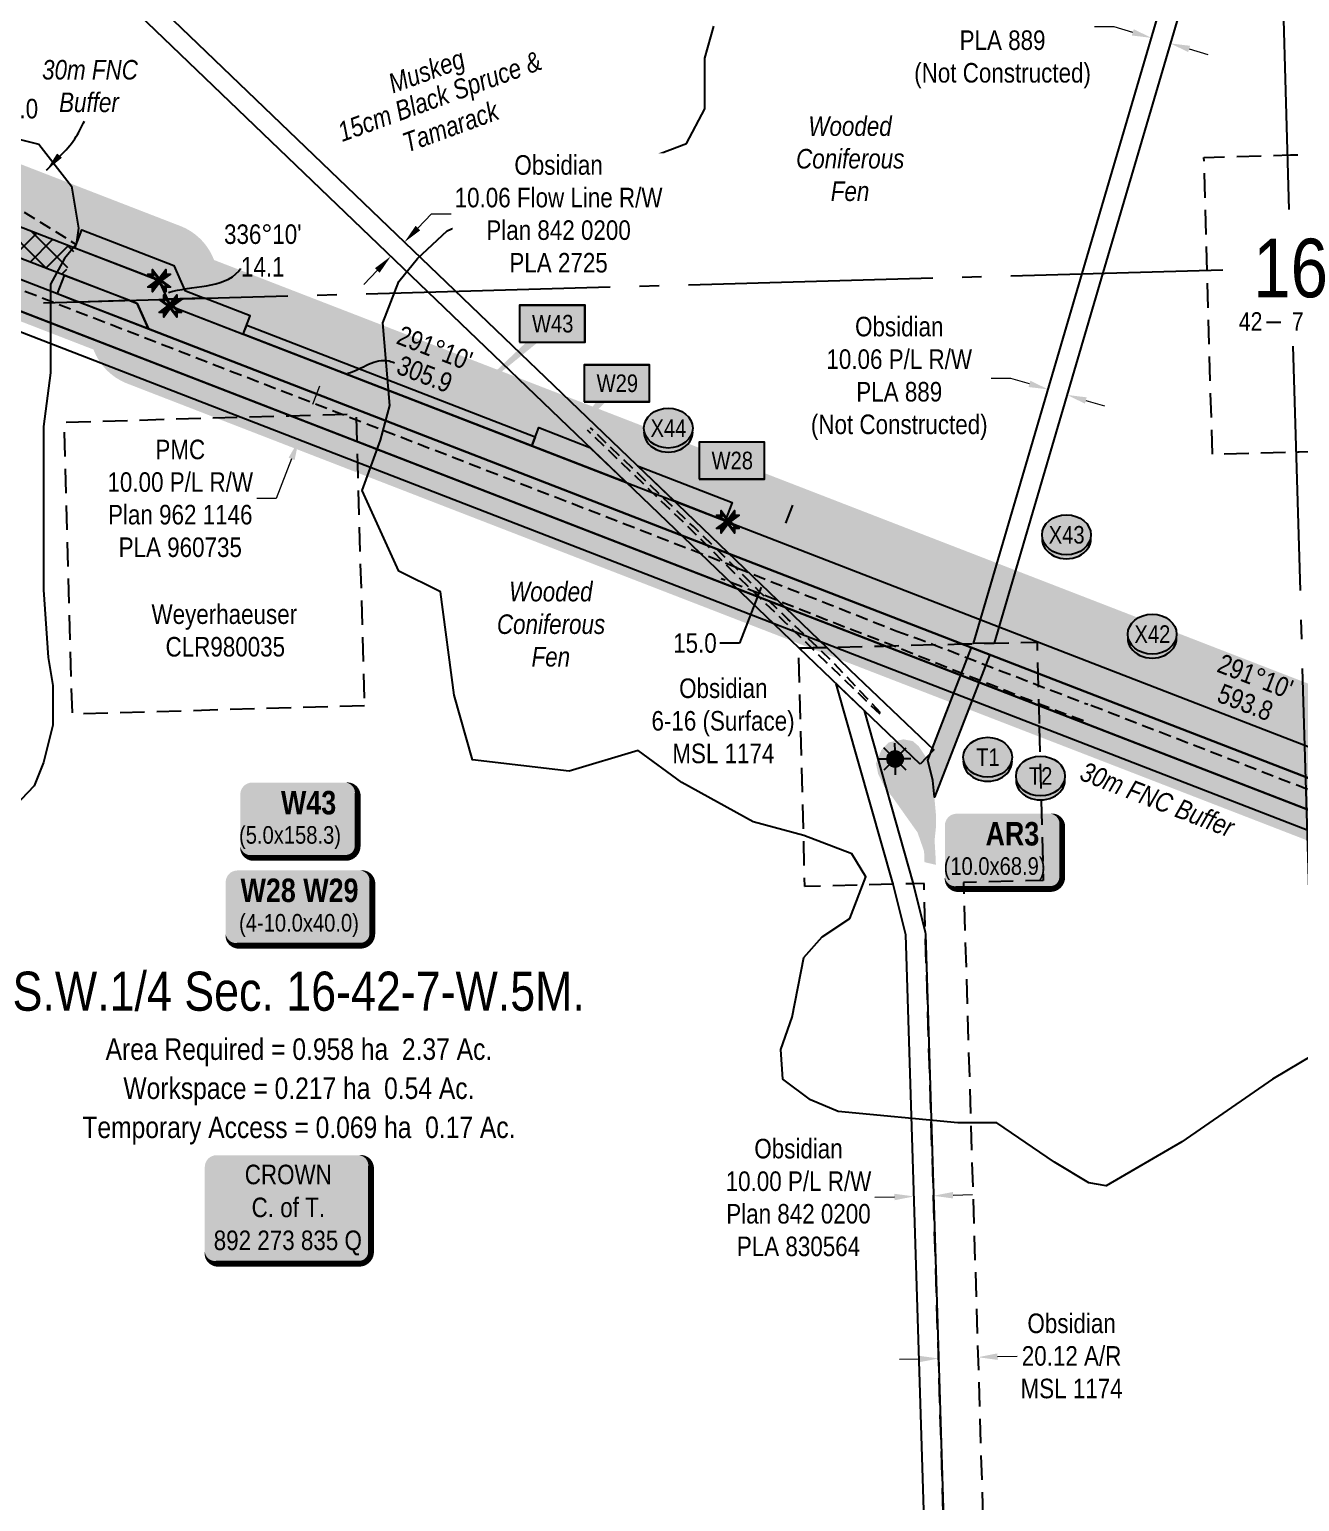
# Model space of a CAD drawing. Extents: x 633209 to 644713, y 5826006 to 5832721.
# Drawn here: x 638210 to 638860, y 5831093 to 5831847 of the extents above; entities that cross this region are included whole.
import ezdxf
from ezdxf.enums import TextEntityAlignment as Align

# ---------------------------------------------------------------- set-up
doc = ezdxf.new("R2010")
doc.units = 0
doc.header["$LTSCALE"] = 5
doc.header["$PDSIZE"] = 0.5
for name, pattern in [('foc-ACCESSROAD', [3.75, 2.5, -1.25]), ('foc-QUARTERLINE', [33, 25, -3, 2, -3]), ('foc-TIELINE', [1.875, 1.25, -0.625]), ('UG_PIPE', [1.875, 1.25, -0.625])]:
    doc.linetypes.add(name, pattern=pattern)
doc.layers.get('Defpoints').update_dxf_attribs({"color": 9})
for name, color, linetype in [('10', 1, 'Continuous'), ('9', 3, 'Continuous'), ('AS-OWNER', 7, 'Continuous'), ('AS-PIPE-UG', 44, 'UG_PIPE'), ('AS-ROADS', 254, 'Continuous'), ('C-RW', 13, 'Continuous'), ('C-SYMBOL', 7, 'Continuous'), ('C-WS', 13, 'foc-ACCESSROAD'), ('C-WS-S', 8, 'Continuous'), ('F-RW', 190, 'Continuous'), ('F-WS', 190, 'foc-ACCESSROAD'), ('L-AREAREQUIRED', 7, 'Continuous'), ('L-AREAWORK', 5, 'Continuous'), ('L-BD1', 253, 'Continuous'), ('L-MON', 1, 'Continuous'), ('L-QSEC', 8, 'foc-QUARTERLINE'), ('L-SECLBL', 7, 'Continuous'), ('P-BUFFER-H 100m', 191, 'Continuous'), ('P-BUFFER-H 30m', 51, 'Continuous'), ('P-BUFFER-T', 40, 'Continuous'), ('P-CROSSINGS', 250, 'Continuous'), ('P-PROPOSED', 10, 'Continuous'), ('P-PROPOSED-H', 21, 'Continuous'), ('P-TEMP-BLOCKS', 250, 'Continuous'), ('P-TEMP-BLUE-BORE-H', 131, 'Continuous'), ('P-TEMP-H', 41, 'Continuous'), ('P-TEMP-NO CUT-H', 104, 'Continuous'), ('P-TEMP_WORKSPACE', 46, 'Continuous'), ('P-TXT', 4, 'Continuous'), ('P-WORKAREA', 113, 'Continuous'), ('P-WORKAREA-H', 111, 'Continuous'), ('T-BUSH-T', 110, 'Continuous'), ('T-TIE', 201, 'foc-TIELINE'), ('WETLAND', 143, 'Continuous'), ('WETLAND-T', 146, 'Continuous')]:
    doc.layers.add(name, color=color, linetype=linetype)
for name, color, linetype, lineweight in [('C-AR-T', 13, 'Continuous', 9), ('C-FLOWLINE-T', 13, 'Continuous', 9), ('C-RW-T', 13, 'Continuous', 9), ('C-WS-T', 13, 'Continuous', 9), ('F-RW-T', 190, 'Continuous', 9), ('F-WS-T', 190, 'Continuous', 9), ('T-TEXT', 48, 'Continuous', 18)]:
    doc.layers.add(name, color=color, linetype=linetype, lineweight=lineweight)
doc.styles.add('100L', font='ARIALN.TTF', dxfattribs={"height": 11})
doc.styles.add('175L', font='ARIALN.TTF', dxfattribs={"height": 20})
doc.styles.add('80', font='ARIALN.TTF', dxfattribs={"height": 10})
doc.styles.add('80CG', font='ARIALN.TTF', dxfattribs={"height": 10})
doc.styles.add('80L', font='ARIALN.TTF', dxfattribs={"height": 10})
doc.styles.add('BOLD', font='ARIALNB.TTF')
doc.styles.add('Crossing', font='ARIALN.TTF', dxfattribs={"height": 10})
doc.styles.add('MtXpl_Arial_Narrow', font='ARIALNI.TTF')
doc.styles.add('SIMPLEX', font='ARIALN.TTF')
doc.dimstyles.new('Compass 5 000', dxfattribs={"dimscale": 5, "dimtxt": 9, "dimasz": 2, "dimexe": 0.2, "dimexo": 0.0625, "dimgap": 0.5, "dimtad": 0, "dimtih": 1, "dimtoh": 1, "dimzin": 0, "dimdsep": 46, "dimtxsty": '80CG', "dimcen": 0.1, "dimse1": 1, "dimse2": 1, "dimclrd": 256, "dimclrt": 256, "dimaunit": 1, "dimadec": 4, "dimazin": 0, "dimtfac": 0.06, "dimtofl": 0, "dimtmove": 0, "dimatfit": 1, "dimfxl": 0.2, "dimtolj": 1, "dimtzin": 0, "dimlwd": -1, "dimarcsym": 0})

# ---------------------------------------------------------------- blocks, each defined once
blk = doc.blocks.new('L-SECLBL')
at = {"layer": '9', "color": 7}
for p, q in [((-5.08, -27.83), (-12.29, -27.83)), ((20.7, -27.83), (13.5, -27.83))]:
    blk.add_line(p, q, dxfattribs=at)
at = {"layer": '10', "color": 2, "style": 'SIMPLEX'}
blk.add_attdef('SEC', text='', height=30, dxfattribs=at).set_placement((0, 0), align=Align.MIDDLE)
at = {"layer": '10', "color": 5, "style": '80L'}
blk.add_attdef('RGE', text='', height=9.5, dxfattribs=at).set_placement((3.62, -27.37), align=Align.MIDDLE_CENTER)
blk.add_attdef('TWP', text='', height=9.5, dxfattribs=at).set_placement((-14.43, -27.37), align=Align.MIDDLE_RIGHT)
blk.add_attdef('MER', text='', height=9.5, dxfattribs=at).set_placement((23.17, -27.37), align=Align.MIDDLE_LEFT)
blk = doc.blocks.new('*D407')
at = {"layer": 'C-AR-T', "transparency": 16777216}
for p, q in [((638664.95, 5831166.35), (638654.96, 5831166.04)), ((638705.11, 5831167.58), (638715.1, 5831167.88))]:
    blk.add_line(p, q, dxfattribs=at)
for points in [[(638664.9, 5831168.01), (638665, 5831164.68), (638674.95, 5831166.65)], [(638705.06, 5831169.24), (638705.16, 5831165.91), (638695.11, 5831167.27)]]:
    blk.add_solid(points, dxfattribs=at)
at = {"layer": 'Defpoints', "color": 0, "transparency": 16777216}
for p in [(638695.11, 5831167.27), (638675.31, 5831154.8), (638695.47, 5831155.42)]:
    blk.add_point(p, dxfattribs=at)
at = {"layer": 'C-AR-T', "transparency": 16777216, "insert": (638743, 5831167.88), "char_height": 10, "attachment_point": 5, "style": '80CG'}
blk.add_mtext('\\A1;Obsidian\\P20.12 A/R\\PMSL 1174', dxfattribs=at)
blk = doc.blocks.new('*D417')
at = {"layer": 'C-AR-T', "transparency": 16777216}
for p, q in [((638652.38, 5831249.23), (638642.38, 5831248.92)), ((638682.36, 5831250.16), (638692.35, 5831250.47))]:
    blk.add_line(p, q, dxfattribs=at)
for points in [[(638652.33, 5831250.89), (638652.43, 5831247.56), (638662.37, 5831249.54)], [(638682.31, 5831251.82), (638682.41, 5831248.49), (638672.36, 5831249.85)]]:
    blk.add_solid(points, dxfattribs=at)
at = {"layer": 'Defpoints', "color": 0, "transparency": 16777216}
for p in [(638661.23, 5831286.47), (638671.22, 5831286.78), (638662.37, 5831249.54)]:
    blk.add_point(p, dxfattribs=at)
at = {"layer": 'C-AR-T', "transparency": 16777216, "insert": (638603.3, 5831248.92), "char_height": 10, "attachment_point": 5, "style": '80CG'}
blk.add_mtext('\\A1;Obsidian\\P10.00 P/L R/W\\PPlan 842 0200\\PPLA 830564', dxfattribs=at)
blk = doc.blocks.new('*D444')
at = {"layer": 'C-RW-T', "transparency": 16777216}
for p, q in [((638711.84, 5831668.01), (638701.84, 5831668.01)), ((638721.44, 5831665.19), (638711.84, 5831668.01)), ((638750.28, 5831656.71), (638759.88, 5831653.89))]:
    blk.add_line(p, q, dxfattribs=at)
for points in [[(638721.91, 5831666.79), (638720.97, 5831663.59), (638731.03, 5831662.37)], [(638750.75, 5831658.31), (638749.81, 5831655.11), (638740.69, 5831659.53)]]:
    blk.add_solid(points, dxfattribs=at)
at = {"layer": 'Defpoints', "color": 0, "transparency": 16777216}
for p in [(638740.69, 5831659.53), (638720.36, 5831626.06), (638730.02, 5831623.22)]:
    blk.add_point(p, dxfattribs=at)
at = {"layer": 'C-RW-T', "transparency": 16777216, "insert": (638654.84, 5831668.01), "char_height": 10, "attachment_point": 5, "style": '80CG'}
blk.add_mtext('\\A1;Obsidian\\P10.06 P/L R/W\\PPLA 889\\P(Not Constructed)', dxfattribs=at)
blk = doc.blocks.new('*D445')
at = {"layer": 'C-RW-T', "transparency": 16777216}
for p, q in [((638764.7, 5831847.84), (638754.7, 5831847.84)), ((638774.3, 5831845.02), (638764.7, 5831847.84)), ((638803.14, 5831836.54), (638812.74, 5831833.72))]:
    blk.add_line(p, q, dxfattribs=at)
for points in [[(638774.77, 5831846.62), (638773.83, 5831843.42), (638783.89, 5831842.2)], [(638803.61, 5831838.14), (638802.67, 5831834.94), (638793.55, 5831839.36)]]:
    blk.add_solid(points, dxfattribs=at)
at = {"layer": 'Defpoints', "color": 0, "transparency": 16777216}
for p in [(638793.55, 5831839.36), (638771.85, 5831801.23), (638781.5, 5831798.39)]:
    blk.add_point(p, dxfattribs=at)
at = {"layer": 'C-RW-T', "transparency": 16777216, "insert": (638707.69, 5831847.84), "char_height": 10, "attachment_point": 5, "style": '80CG'}
blk.add_mtext('\\A1;Obsidian\\P10.06 P/L R/W\\PPLA 889\\P(Not Constructed)', dxfattribs=at)
blk = doc.blocks.new('*D534')
at = {"layer": 'Defpoints', "color": 0, "transparency": 16777216}
for p in [(638147.65, 5831724.37), (638144.03, 5831715.03), (638351.23, 5831645.5)]:
    blk.add_point(p, dxfattribs=at)
at = {"layer": 'F-RW-T', "transparency": 16777216}
for p, q in [((638354.84, 5831654.82), (638358.45, 5831664.14)), ((638344, 5831626.83), (638336.15, 5831606.57)), ((638336.15, 5831606.57), (638326.15, 5831606.57))]:
    blk.add_line(p, q, dxfattribs=at)
for points in [[(638353.29, 5831655.42), (638356.4, 5831654.22), (638351.23, 5831645.5)], [(638342.44, 5831627.43), (638345.55, 5831626.22), (638347.61, 5831636.15)]]:
    blk.add_solid(points, dxfattribs=at)
at = {"layer": 'F-RW-T', "transparency": 16777216, "insert": (638287.06, 5831606.57), "char_height": 10, "attachment_point": 5, "style": '80CG'}
blk.add_mtext('\\A1;PMC\\P10.00 P/L R/W\\PPlan 962 1146\\PPLA 960735', dxfattribs=at)
blk = doc.blocks.new('*U383')
h = blk.add_hatch(color=255)
edge = h.paths.add_edge_path()
edge.add_line((-36.5, -28.5), (36.5, -28.5))
edge.add_arc((36.5, -22.5), 6, 270, 360)
edge.add_line((42.5, -22.5), (42.5, 21))
edge.add_arc((36.5, 21), 6, 0, 90)
edge.add_line((36.5, 27), (-36.5, 27))
edge.add_arc((-36.5, 21), 6, 90, 180)
edge.add_line((-42.5, 21), (-42.5, -22.5))
edge.add_arc((-36.5, -22.5), 6, 180, 270)
at = {"color": 14, "flags": 128}
blk.add_lwpolyline([(-36.5, -28.5, 3, 3, 0), (36.5, -28.5, 3, 3, 0.414214), (42.5, -22.5, 3, 3, 0), (42.5, 21, 3, 0, 0.414214), (36.5, 27, 0, 0, 0), (-36.5, 27, 0, 0, 0.414214), (-42.5, 21, 0, 0, 0), (-42.5, -22.5, 0, 3, 0.414214)], format="xyseb", close=True, dxfattribs=at)
at = {"color": 14, "style": '80'}
blk.add_attdef('ENTER_TEXT_001', (-26.85, -4.92), '', height=10, dxfattribs=at)
blk = doc.blocks.new('GAS')
h = blk.add_hatch(color=255)
h.dxf.hatch_style = 1
edge = h.paths.add_edge_path()
edge.add_arc((0, 0), 0.9, 0, 360)
for p, q in [((0, 0.81), (0, 1.62)), ((-0.81, 0), (-1.62, 0)), ((-0.57, 0.57), (-1.14, 1.14)), ((0.57, 0.57), (1.14, 1.14)), ((1.62, 0), (0.81, 0)), ((-0.57, -0.57), (-1.14, -1.14)), ((0, -0.81), (0, -1.62)), ((1.14, -1.14), (0.57, -0.57))]:
    blk.add_line(p, q)
blk.add_circle((0, 0), 0.8)
blk = doc.blocks.new('*D565')
at = {"layer": 'C-FLOWLINE-T', "transparency": 16777216}
for p, q in [((638408.64, 5831744.9), (638415.57, 5831752.11)), ((638415.57, 5831752.11), (638425.57, 5831752.11)), ((638387.83, 5831723.22), (638380.9, 5831716))]:
    blk.add_line(p, q, dxfattribs=at)
for points in [[(638407.44, 5831746.05), (638409.84, 5831743.75), (638401.72, 5831737.69)], [(638386.63, 5831724.37), (638389.03, 5831722.06), (638394.75, 5831730.43)]]:
    blk.add_solid(points, dxfattribs=at)
at = {"layer": 'Defpoints', "color": 0, "transparency": 16777216}
for p in [(638401.72, 5831737.69), (638467.32, 5831674.72), (638460.36, 5831667.46)]:
    blk.add_point(p, dxfattribs=at)
at = {"layer": 'C-FLOWLINE-T', "transparency": 16777216, "insert": (638480.57, 5831752.11), "char_height": 10, "attachment_point": 5, "style": '80CG', "bg_fill": 3, "box_fill_scale": 1.1, "bg_fill_color": 256, "bg_fill_true_color": 13158600, "bg_fill_transparency": 0}
blk.add_mtext('\\A1;Obsidian\\P10.06 Flow Line R/W\\PPlan 842 0200\\PPLA 2725', dxfattribs=at)
blk = doc.blocks.new('TEMP')
h = blk.add_hatch(color=255)
h.dxf.hatch_style = 1
h.paths.add_polyline_path([(-1.15, -0.67), (-0.67, -0.67), (-0.67, -1.15), (0, -0.25), (0.67, -1.15), (0.67, -0.67), (1.15, -0.67), (0.25, 0), (1.15, 0.67), (0.67, 0.67), (0.67, 1.15), (0, 0.25), (-0.67, 1.15), (-0.67, 0.67), (-1.15, 0.67), (-0.25, 0)])
h.paths.add_polyline_path([(0.57, 0.85), (0.57, 0.57), (0.85, 0.57), (0.08, 0), (0.85, -0.57), (0.57, -0.57), (0.57, -0.85), (0, -0.08), (-0.57, -0.85), (-0.57, -0.57), (-0.85, -0.57), (-0.08, 0), (-0.85, 0.57), (-0.57, 0.57), (-0.57, 0.85), (0, 0.08)], flags=16)
h = blk.add_hatch(color=1)
h.dxf.hatch_style = 1
h.paths.add_polyline_path([(-0.07, -0.01), (-0.08, 0), (-0.85, -0.57), (-0.57, -0.57), (-0.57, -0.85), (0.07, 0.01), (0.08, 0), (0.85, 0.57), (0.57, 0.57), (0.57, 0.85)])
at = {"color": 1}
for p, q in [((-0.08, 0), (0.08, 0)), ((0, 0.08), (0, -0.08))]:
    blk.add_line(p, q, dxfattribs=at)
at = {"color": 255, "flags": 128}
blk.add_lwpolyline([(-0.25, 0), (-1.15, 0.67), (-0.67, 0.67), (-0.67, 1.15), (0, 0.25), (0.67, 1.15), (0.67, 0.67), (1.15, 0.67), (0.25, 0), (1.15, -0.67), (0.67, -0.67), (0.67, -1.15), (0, -0.25), (-0.67, -1.15), (-0.67, -0.67), (-1.15, -0.67)], close=True, dxfattribs=at)
at = {"color": 1, "flags": 128}
blk.add_lwpolyline([(-0.08, 0), (-0.85, 0.57), (-0.57, 0.57), (-0.57, 0.85), (0, 0.08), (0.57, 0.85), (0.57, 0.57), (0.85, 0.57), (0.08, 0), (0.85, -0.57), (0.57, -0.57), (0.57, -0.85), (0, -0.08), (-0.57, -0.85), (-0.57, -0.57), (-0.85, -0.57)], close=True, dxfattribs=at)
blk = doc.blocks.new('xing2')
h = blk.add_hatch(color=50)
h.dxf.hatch_style = 1
edge = h.paths.add_edge_path()
edge.add_ellipse((0, 0), major_axis=(-12.5, 0), ratio=0.816297, start_angle=0, end_angle=360)
h = blk.add_hatch(color=250)
h.dxf.hatch_style = 1
edge = h.paths.add_edge_path()
edge.add_ellipse((0, -2.05), major_axis=(-12.5, 0), ratio=0.816297, start_angle=0, end_angle=180)
edge.add_line((12.5, -2.05), (12.5, 0))
edge.add_ellipse((0, 0), major_axis=(-12.5, 0), ratio=0.816297, start_angle=0, end_angle=180, ccw=False)
edge.add_line((-12.5, 0), (-12.5, -2.05))
at = {"color": 250}
blk.add_ellipse((0, 0), major_axis=(-12.5, 0), ratio=0.816297, dxfattribs=at)
blk.add_ellipse((0, -2.05), major_axis=(-12.5, 0), ratio=0.816297, start_param=0, end_param=3.141593, dxfattribs=at)
at = {"color": 250, "style": 'Crossing'}
blk.add_attdef('CROSSING', text='', height=9, dxfattribs=at).set_placement((0.09, 0.02), align=Align.MIDDLE_CENTER)
at = {"color": 250, "style": 'Crossing', "flags": 1}
for tag, p in [('OWNER', (0.09, -12.49)), ('DESCRIPTION', (0.09, -25.77)), ('LOCATION', (0.09, -39.3)), ('DWG_REF', (0.09, -52.84))]:
    blk.add_attdef(tag, text='', height=9, dxfattribs=at).set_placement(p, align=Align.MIDDLE_CENTER)
blk = doc.blocks.new('*D691')
at = {"layer": 'Defpoints', "color": 0, "transparency": 16777216}
for p in [(638419.22, 5831651.93), (638413.8, 5831637.94), (638593.22, 5831584.56)]:
    blk.add_point(p, dxfattribs=at)
at = {"layer": 'P-TXT', "transparency": 16777216}
for p, q in [((638596.83, 5831593.88), (638600.44, 5831603.21)), ((638584.19, 5831561.25), (638573.08, 5831532.55)), ((638573.08, 5831532.55), (638563.08, 5831532.55))]:
    blk.add_line(p, q, dxfattribs=at)
for points in [[(638595.27, 5831594.48), (638598.38, 5831593.28), (638593.22, 5831584.56)], [(638582.64, 5831561.85), (638585.74, 5831560.64), (638587.8, 5831570.57)]]:
    blk.add_solid(points, dxfattribs=at)
at = {"layer": 'P-TXT', "transparency": 16777216, "insert": (638550.33, 5831532.55), "char_height": 10, "attachment_point": 5, "style": '80CG'}
blk.add_mtext('\\A1;15.0', dxfattribs=at)
blk = doc.blocks.new('*D692')
at = {"layer": 'Defpoints', "color": 0, "transparency": 16777216}
for p in [(638131.01, 5831774.23), (638125.59, 5831760.25), (638163.34, 5831761.71)]:
    blk.add_point(p, dxfattribs=at)
at = {"layer": 'P-TXT', "transparency": 16777216}
for p, q in [((638166.95, 5831771.04), (638180.45, 5831805.92)), ((638180.45, 5831805.92), (638190.45, 5831805.92)), ((638154.31, 5831738.4), (638150.7, 5831729.08))]:
    blk.add_line(p, q, dxfattribs=at)
for points in [[(638165.39, 5831771.64), (638168.5, 5831770.44), (638163.34, 5831761.71)], [(638152.76, 5831739.01), (638155.87, 5831737.8), (638157.92, 5831747.73)]]:
    blk.add_solid(points, dxfattribs=at)
at = {"layer": 'P-TXT', "transparency": 16777216, "insert": (638203.2, 5831805.92), "char_height": 10, "attachment_point": 5, "style": '80CG'}
blk.add_mtext('\\A1;15.0', dxfattribs=at)
blk = doc.blocks.new('*U755')
at = {"true_color": 0xff8aff}
h = blk.add_hatch(color=211, dxfattribs=at)
edge = h.paths.add_edge_path()
edge.add_line((-31.5, -20), (31.5, -20))
edge.add_arc((31.5, -14), 6, 270, 360)
edge.add_line((37.5, -14), (37.5, 12.5))
edge.add_arc((31.5, 12.5), 6, 0, 90)
edge.add_line((31.5, 18.5), (-31.5, 18.5))
edge.add_arc((-31.5, 12.5), 6, 90, 180)
edge.add_line((-37.5, 12.5), (-37.5, -14))
edge.add_arc((-31.5, -14), 6, 180, 270)
at = {"color": 250, "flags": 128}
blk.add_lwpolyline([(-31.5, -20, 3, 3, 0), (31.5, -20, 3, 3, 0.414214), (37.5, -14, 3, 3, 0), (37.5, 12.5, 3, 0, 0.414214), (31.5, 18.5, 0, 0, 0), (-31.5, 18.5, 0, 0, 0.414214), (-37.5, 12.5, 0, 0, 0), (-37.5, -14, 0, 3, 0.414214)], format="xyseb", close=True, dxfattribs=at)
at = {"flags": 128}
blk.add_lwpolyline([(-20.15, -12.92, 0, 7.5, 0), (0, 0, 0, 0, 0)], format="xyseb", dxfattribs=at)
at = {"color": 250}
for tag, p, height, style in [('TEMP_AREA_W1_001', (-9.21, 2.24), 12, 'BOLD'), ('ENTER_TEXT_001', (-30.66, -12.78), 9, '80')]:
    blk.add_attdef(tag, p, '', height=height, dxfattribs=dict(at, style=style))
blk = doc.blocks.new('Temp_Area_Small_Pink')
at = {"true_color": 0xff8aff}
h = blk.add_hatch(color=211, dxfattribs=at)
h.dxf.hatch_style = 1
h.paths.add_polyline_path([(-16.83, -9.44), (16.33, -9.44), (16.33, 9.05), (-16.83, 9.05)])
at = {"color": 250}
for points in [[(-17.03, -9.64), (16.53, -9.64), (16.53, 9.25), (-17.03, 9.25)], [(-16.93, -9.54), (16.43, -9.54), (16.43, 9.15), (-16.93, 9.15)]]:
    blk.add_lwpolyline(points, close=True, dxfattribs=at)
at = {"color": 250, "style": '80L'}
blk.add_attdef('TEMPORARY', text='', height=9, dxfattribs=at).set_placement((0, -0.15), align=Align.MIDDLE_CENTER)
blk = doc.blocks.new('*U771')
h = blk.add_hatch(color=111)
edge = h.paths.add_edge_path()
edge.add_line((-24, -20), (24, -20))
edge.add_arc((24, -14), 6, 270, 360)
edge.add_line((30, -14), (30, 12.5))
edge.add_arc((24, 12.5), 6, 0, 90)
edge.add_line((24, 18.5), (-24, 18.5))
edge.add_arc((-24, 12.5), 6, 90, 180)
edge.add_line((-30, 12.5), (-30, -14))
edge.add_arc((-24, -14), 6, 180, 270)
at = {"color": 250, "flags": 128}
blk.add_lwpolyline([(-24, -20, 3, 3, 0), (24, -20, 3, 3, 0.414214), (30, -14, 3, 3, 0), (30, 12.5, 3, 0, 0.414214), (24, 18.5, 0, 0, 0), (-24, 18.5, 0, 0, 0.414214), (-30, 12.5, 0, 0, 0), (-30, -14, 0, 3, 0.414214)], format="xyseb", close=True, dxfattribs=at)
at = {"flags": 128}
blk.add_lwpolyline([(-23.06, 9.66, 0, 7.5, 0), (0, 0, 0, 0, 0)], format="xyseb", dxfattribs=at)
at = {"color": 250}
for tag, p, height, style in [('TEMP_AREA_W1_001', (-9.21, 2.24), 12, 'BOLD'), ('ENTER_TEXT_001', (-30.66, -12.78), 9, '80')]:
    blk.add_attdef(tag, p, '', height=height, dxfattribs=dict(at, style=style))
blk = doc.blocks.new('XING3')
h = blk.add_hatch(color=250)
h.dxf.hatch_style = 1
edge = h.paths.add_edge_path()
edge.add_ellipse((0, -2.05), major_axis=(-12.5, 0), ratio=0.816297, start_angle=0, end_angle=180)
edge.add_line((12.5, -2.05), (12.5, 0))
edge.add_ellipse((0, 0), major_axis=(-12.5, 0), ratio=0.816297, start_angle=0, end_angle=180, ccw=False)
edge.add_line((-12.5, 0), (-12.5, -2.05))
at = {"layer": 'P-BUFFER-H 100m'}
h = blk.add_hatch(color=256, dxfattribs=at)
h.dxf.hatch_style = 1
edge = h.paths.add_edge_path()
edge.add_ellipse((0, 0), major_axis=(-12.5, 0), ratio=0.816297, start_angle=0, end_angle=360)
at = {"color": 250}
blk.add_ellipse((0, 0), major_axis=(-12.5, 0), ratio=0.816297, dxfattribs=at)
blk.add_ellipse((0, -2.05), major_axis=(-12.5, 0), ratio=0.816297, start_param=0, end_param=3.141593, dxfattribs=at)
at = {"color": 250, "style": 'Crossing'}
blk.add_attdef('CROSSING', text='', height=9, dxfattribs=at).set_placement((0.09, 0.02), align=Align.MIDDLE_CENTER)
at = {"color": 250, "style": 'Crossing', "flags": 1}
for tag, p in [('OWNER', (0.09, -12.49)), ('DESCRIPTION', (0.09, -25.77)), ('LOCATION', (0.09, -39.3)), ('DWG_REF', (0.09, -52.84))]:
    blk.add_attdef(tag, text='', height=9, dxfattribs=at).set_placement(p, align=Align.MIDDLE_CENTER)
blk = doc.blocks.new('*U772')
at = {"true_color": 0xff8aff}
h = blk.add_hatch(color=211, dxfattribs=at)
edge = h.paths.add_edge_path()
edge.add_line((-24, -20), (24, -20))
edge.add_arc((24, -14), 6, 270, 360)
edge.add_line((30, -14), (30, 12.5))
edge.add_arc((24, 12.5), 6, 0, 90)
edge.add_line((24, 18.5), (-24, 18.5))
edge.add_arc((-24, 12.5), 6, 90, 180)
edge.add_line((-30, 12.5), (-30, -14))
edge.add_arc((-24, -14), 6, 180, 270)
at = {"color": 250, "flags": 128}
blk.add_lwpolyline([(-24, -20, 3, 3, 0), (24, -20, 3, 3, 0.414214), (30, -14, 3, 3, 0), (30, 12.5, 3, 0, 0.414214), (24, 18.5, 0, 0, 0), (-24, 18.5, 0, 0, 0.414214), (-30, 12.5, 0, 0, 0), (-30, -14, 0, 3, 0.414214)], format="xyseb", close=True, dxfattribs=at)
at = {"flags": 128}
blk.add_lwpolyline([(27.72, 12.27, 0, 7.5, 0), (0, 0, 0, 0, 0)], format="xyseb", dxfattribs=at)
at = {"color": 250}
for tag, p, height, style in [('TEMP_AREA_W1_001', (-9.21, 2.24), 12, 'BOLD'), ('ENTER_TEXT_001', (-30.66, -12.78), 9, '80')]:
    blk.add_attdef(tag, p, '', height=height, dxfattribs=dict(at, style=style))

msp = doc.modelspace()

# ---------------------------------------------------------------- hatches: boundary and pattern name
at = {"layer": 'AS-ROADS'}
h = msp.add_hatch(color=256, dxfattribs=at)
h.dxf.hatch_style = 1
h.paths.add_polyline_path([(638667.772, 5831420.516), (638667.548, 5831426.106), (638664.192, 5831435.722), (638651.662, 5831453.387), (638647.186, 5831459.201), (638644.054, 5831465.685), (638642.935, 5831471.052), (638645.62, 5831477.76), (638649.424, 5831481.785), (638657.032, 5831483.351), (638661.73, 5831482.456), (638664.863, 5831479.773), (638667.548, 5831475.748), (638669.457, 5831472.684), (638672.023, 5831462.331), (638673.589, 5831445.113), (638673.589, 5831438.181), (638672.918, 5831431.697), (638673.365, 5831424.318), (638673.589, 5831419.175)])
at = {"layer": 'P-BUFFER-H 30m'}
h = msp.add_hatch(color=256, dxfattribs=at)
h.dxf.hatch_style = 1
edge = h.paths.add_edge_path()
edge.add_arc((639674.771, 5831149.735), 29.991, 248.835233, 271.744192, ccw=False)
edge.add_line((639663.943, 5831121.767), (638550.927, 5831552.69))
edge.add_line((638550.927, 5831552.69), (638259.92, 5831665.363))
edge.add_arc((638270.749, 5831693.33), 29.991, 203.834641, 248.83452, ccw=False)
edge.add_line((638243.316, 5831681.211), (638242.624, 5831682.777))
edge.add_line((638242.624, 5831682.777), (638050.717, 5831757.078))
edge.add_line((638050.717, 5831757.078), (638048.567, 5831835.812))
edge.add_arc((638049.386, 5831805.833), 29.991, 68.834986, 91.564135, ccw=False)
edge.add_line((638060.214, 5831833.801), (638287.072, 5831745.967))
edge.add_arc((638276.243, 5831718), 29.991, 23.834641, 68.834986, ccw=False)
edge.add_line((638303.676, 5831730.119), (638304.368, 5831728.554))
edge.add_line((638304.368, 5831728.554), (638577.998, 5831622.609))
edge.add_line((638577.998, 5831622.609), (639673.284, 5831198.55))
edge.add_line((639673.284, 5831198.55), (639675.684, 5831119.758))
at = {"layer": 'P-PROPOSED-H'}
h = msp.add_hatch(color=256, dxfattribs=at)
h.dxf.hatch_style = 1
h.paths.add_polyline_path([(638049.386, 5831805.833), (638276.243, 5831718), (638281.955, 5831705.071), (638567.169, 5831594.642), (639674.275, 5831166.007), (639674.771, 5831149.735), (638561.755, 5831580.658), (638270.749, 5831693.33), (638265.037, 5831706.259), (638049.829, 5831789.581)])
at = {"layer": 'P-TEMP-BLUE-BORE-H'}
h = msp.add_hatch(color=256, dxfattribs=at)
h.dxf.hatch_style = 1
h.paths.add_polyline_path([(638233.161, 5831734.68), (638227.747, 5831720.696), (638049.829, 5831789.581), (638049.386, 5831805.833)])
at = {"layer": 'P-TEMP-H'}
h = msp.add_hatch(color=256, dxfattribs=at)
h.dxf.hatch_style = 1
h.paths.add_polyline_path([(638233.161, 5831734.68), (638236.771, 5831744.003), (638283.714, 5831725.827), (638289.426, 5831712.899), (638299.453, 5831709.017), (638280.446, 5831708.488), (638276.243, 5831718)])
h = msp.add_hatch(color=256, dxfattribs=at)
h.dxf.hatch_style = 1
h.paths.add_polyline_path([(638234.869, 5831707.219), (638260.7, 5831707.938), (638227.747, 5831720.696), (638224.137, 5831711.373)])
h = msp.add_hatch(color=256, dxfattribs=at)
h.dxf.hatch_style = 1
h.paths.add_polyline_path([(638234.869, 5831707.219), (638260.7, 5831707.938), (638265.037, 5831706.259), (638270.749, 5831693.33)])
h = msp.add_hatch(color=256, dxfattribs=at)
h.dxf.hatch_style = 1
h.paths.add_polyline_path([(638280.446, 5831708.488), (638281.955, 5831705.071), (638319.245, 5831690.634), (638322.854, 5831699.956), (638299.453, 5831709.017)])
h = msp.add_hatch(color=256, dxfattribs=at)
h.dxf.hatch_style = 1
h.paths.add_polyline_path([(638321.05, 5831695.295), (638468.649, 5831638.147), (638466.844, 5831633.486), (638319.245, 5831690.634)])
h = msp.add_hatch(color=256, dxfattribs=at)
h.dxf.hatch_style = 1
h.paths.add_polyline_path([(638515.298, 5831614.725), (638466.844, 5831633.486), (638470.453, 5831642.808), (638496.579, 5831632.693)])
h = msp.add_hatch(color=256, dxfattribs=at)
h.dxf.hatch_style = 1
h.paths.add_polyline_path([(638520.921, 5831623.268), (638569.375, 5831604.508), (638565.766, 5831595.186), (638539.64, 5831605.301)])
at = {"layer": 'P-TEMP-NO CUT-H', "ltscale": 2}
h = msp.add_hatch(dxfattribs=at)
h.set_pattern_fill('ANSI37', color=256, scale=2.499209)
h.set_pattern_definition([(45, (131.757, 1437.377), (-5.610884679, 5.610884679), []), (135, (131.757, 1437.377), (-5.610884679, -5.610884679), [])])
h.paths.add_polyline_path([(638233.161, 5831734.68), (638227.747, 5831720.696), (638049.829, 5831789.581), (638049.386, 5831805.833)])
at = {"layer": 'P-WORKAREA-H'}
h = msp.add_hatch(color=256, dxfattribs=at)
h.dxf.hatch_style = 1
h.paths.add_polyline_path([(638669.457, 5831472.684), (638691.772, 5831530.32), (638701.094, 5831526.711), (638672.875, 5831453.824), (638672.023, 5831462.331)])

# ---------------------------------------------------------------- linework, layer by layer
at = {"layer": 'AS-PIPE-UG', "flags": 128}
for points in [[(638571.784, 5831571.177), (637867.759, 5831844.318)], [(638645.027, 5831496.221), (638617.708, 5831522.686), (638596.311, 5831543.348), (638572.273, 5831566.638), (638547.965, 5831591.029), (638495.308, 5831641.571)], [(638645.288, 5831496.911), (638619.635, 5831524.168), (638597.919, 5831544.878), (638583.261, 5831559.001), (638564.27, 5831577.954), (638549.54, 5831592.162), (638496.883, 5831642.704)], [(638571.784, 5831571.177), (638595.994, 5831561.39), (638619.739, 5831552.184), (638639.586, 5831544.304), (638653.531, 5831538.705)], [(638749.012, 5831492.803), (638728.257, 5831500.685), (638701.069, 5831511.508), (638681.983, 5831518.94), (638649.625, 5831532.072), (638622.777, 5831542.379), (638598.509, 5831552.001), (638583.833, 5831557.772), (638563.8, 5831565.495)], [(638653.535, 5831538.738), (638660.799, 5831536.176), (638665.662, 5831534.429), (638671.875, 5831532.047), (638679.696, 5831529.01)], [(638679.678, 5831529.061), (638698.37, 5831521.644), (638714.276, 5831515.573), (638731.008, 5831509.044), (638751.331, 5831501.279)], [(639606.638, 5831169.759), (638751.331, 5831501.279)]]:
    msp.add_lwpolyline(points, dxfattribs=at)
at = {"layer": 'C-RW'}
msp.add_lwpolyline([(638617.737, 5831530.341), (638603.598, 5831529.972), (638042.204, 5832068.819), (638041.814, 5832083.134), (638617.737, 5831530.341)], dxfattribs=at)
for points in [[(638758.192, 5831719.078), (638703.375, 5831532.577), (638692.802, 5831532.301), (638747.615, 5831718.783), (638847.016, 5832056.96), (638850.232, 5832067.904), (638857.075, 5832055.488), (638847.96, 5832024.477), (638758.192, 5831719.078)], [(639675.273, 5831133.251), (638050.577, 5831762.197), (638050.125, 5831778.745), (638561.755, 5831580.658), (639674.771, 5831149.735)], [(638665.519, 5831470.725), (638603.598, 5831529.972), (638617.737, 5831530.341), (638629.634, 5831518.921), (638672.467, 5831477.996)], [(638680.436, 5830915.333), (638670.44, 5830915.049), (638669.581, 5830946.124), (638668.871, 5831039.936), (638658.224, 5831383.38), (638651.653, 5831409.187), (638622.646, 5831511.747), (638636.811, 5831498.093), (638661.902, 5831409.455), (638668.182, 5831384.787), (638668.215, 5831383.691), (638678.868, 5831040.127), (638679.557, 5830949.124), (638679.587, 5830946.299), (638680.436, 5830915.333)]]:
    msp.add_lwpolyline(points, close=True, dxfattribs=at)
at = {"layer": 'C-WS', "flags": 128}
msp.add_lwpolyline([(638726.472, 5831489.533), (638728.517, 5831411.194), (638687.664, 5831410.127), (638698.993, 5831040.698), (638699.707, 5830946.698), (638700.56, 5830915.906), (638680.436, 5830915.333), (638679.587, 5830946.299), (638679.557, 5830949.124), (638678.868, 5831040.127), (638668.215, 5831383.691), (638668.182, 5831384.787), (638667.538, 5831409.602), (638661.902, 5831409.455), (638651.653, 5831409.187), (638606.56, 5831408.011), (638603.377, 5831529.966), (638605.199, 5831530.014), (638619.227, 5831530.38), (638620.866, 5831530.423), (638646.8, 5831531.1), (638686.328, 5831532.131), (638692.802, 5831532.301), (638703.375, 5831532.577), (638725.334, 5831533.15), (638725.758, 5831516.864), (638726.189, 5831500.362), (638726.472, 5831489.533)], close=True, dxfattribs=at)
at = {"layer": 'F-RW'}
msp.add_lwpolyline([(639675.603, 5831122.405), (638116.258, 5831726.088), (638110.558, 5831738.991), (638101.841, 5831758.722), (638050.125, 5831778.745), (638049.829, 5831789.581), (638109.312, 5831766.549), (638123.729, 5831733.915), (639675.273, 5831133.251)], close=True, dxfattribs=at)
at = {"layer": 'F-WS', "flags": 128}
for points in [[(638964.467, 5831724.817), (638967.065, 5831633.366), (638859.41, 5831630.307), (638815.03, 5831629.046), (638812.429, 5831720.591), (638810.711, 5831781.082), (638854.993, 5831782.34), (638962.746, 5831785.402), (638964.467, 5831724.817)], [(638381.225, 5831500.5), (638231.862, 5831496.258), (638227.618, 5831645.62), (638316.785, 5831648.153), (638342.581, 5831648.886), (638376.982, 5831649.864), (638377.392, 5831635.409), (638377.7, 5831624.571), (638381.225, 5831500.5)]]:
    msp.add_lwpolyline(points, close=True, dxfattribs=at)
at = {"layer": 'L-QSEC'}
for p, q in [((638831.705, 5832527.426), (638854.184, 5831754.473)), ((638052.217, 5831702.134), (638820.289, 5831723.516)), ((638856.219, 5831684.503), (638878.424, 5830920.97))]:
    msp.add_line(p, q, dxfattribs=at)
at = {"layer": 'P-PROPOSED', "flags": 128}
msp.add_lwpolyline([(638049.386, 5831805.833), (638276.243, 5831718), (638281.955, 5831705.071), (638567.169, 5831594.642), (639674.275, 5831166.007), (639674.771, 5831149.735), (638561.755, 5831580.658), (638270.749, 5831693.33), (638265.037, 5831706.259), (638049.829, 5831789.581)], close=True, dxfattribs=at)
at = {"layer": 'P-TEMP-BLOCKS', "flags": 128}
for points in [[(638428.385, 5831652.744, 0, 4.998, 0), (638477.571, 5831695.852, 0, 0, 0)], [(638482.173, 5831633.598, 0, 4.998, 0), (638510.641, 5831665.524, 0, 0, 0)]]:
    msp.add_lwpolyline(points, format="xyseb", dxfattribs=at)
at = {"layer": 'P-TEMP_WORKSPACE', "flags": 128}
for points in [[(638233.161, 5831734.68), (638236.771, 5831744.003), (638283.714, 5831725.827), (638289.426, 5831712.899), (638299.453, 5831709.017), (638280.446, 5831708.488), (638276.243, 5831718)], [(638234.869, 5831707.219), (638260.7, 5831707.938), (638227.747, 5831720.696), (638224.137, 5831711.373)], [(638234.869, 5831707.219), (638260.7, 5831707.938), (638265.037, 5831706.259), (638270.749, 5831693.33)], [(638280.446, 5831708.488), (638281.955, 5831705.071), (638319.245, 5831690.634), (638322.854, 5831699.956), (638299.453, 5831709.017)], [(638321.05, 5831695.295), (638468.649, 5831638.147), (638466.844, 5831633.486), (638319.245, 5831690.634)], [(638515.298, 5831614.725), (638466.844, 5831633.486), (638470.453, 5831642.808), (638496.579, 5831632.693)], [(638520.921, 5831623.268), (638569.375, 5831604.508), (638565.766, 5831595.186), (638539.64, 5831605.301)]]:
    msp.add_lwpolyline(points, close=True, dxfattribs=at)
at = {"layer": 'P-WORKAREA'}
msp.add_lwpolyline([(638669.457, 5831472.684), (638691.772, 5831530.32), (638701.094, 5831526.711), (638672.875, 5831453.824), (638672.023, 5831462.331)], close=True, dxfattribs=at)
at = {"layer": 'T-TIE', "flags": 128}
msp.add_lwpolyline([(638151.489, 5831787.621), (638233.865, 5831736.497)], dxfattribs=at)
at = {"layer": 'WETLAND'}
for points in [[(638873.493, 5831326.096), (638845.771, 5831309.494), (638799.317, 5831277.511), (638760.632, 5831254.895), (638751.82, 5831256.515), (638734.175, 5831267.102), (638704.767, 5831287.1), (638684.77, 5831287.1), (638623.6, 5831292.981), (638609.484, 5831298.863), (638595.369, 5831309.45), (638594.192, 5831324.742), (638600.074, 5831341.211), (638605.955, 5831371.795), (638615.366, 5831382.382), (638629.482, 5831391.793), (638637.716, 5831412.967), (638630.658, 5831424.73), (638605.955, 5831434.141), (638580.076, 5831441.199), (638543.61, 5831461.196), (638521.26, 5831477.665), (638485.97, 5831467.078), (638436.564, 5831472.96), (638427.153, 5831505.897), (638420.095, 5831558.832), (638398.921, 5831569.419), (638380.1, 5831610.59), (638389.511, 5831636.47), (638394.216, 5831654.115), (638390.687, 5831696.462), (638398.921, 5831717.636), (638408.332, 5831729.4), (638423.624, 5831743.516), (638447.151, 5831754.103), (638477.736, 5831765.866), (638511.849, 5831775.276), (638545.963, 5831788.216), (638555.373, 5831805.861), (638555.373, 5831831.74), (638560.079, 5831848.209)], [(638190.892, 5831793.794), (638214.766, 5831787.825), (638231.477, 5831766.339), (638235.058, 5831744.853), (638233.865, 5831736.497), (638227.896, 5831729.335), (638220.734, 5831716.204), (638220.734, 5831691.137), (638220.734, 5831670.845), (638217.153, 5831643.39), (638217.153, 5831613.548), (638217.153, 5831589.674), (638217.153, 5831559.832), (638219.54, 5831525.215), (638221.928, 5831510.891), (638221.928, 5831490.599), (638217.153, 5831471.5), (638212.378, 5831459.563), (638186.117, 5831432.108)]]:
    msp.add_lwpolyline(points, dxfattribs=at)

# ---------------------------------------------------------------- block references
at = {"layer": 'AS-OWNER'}
ref = msp.add_blockref('*U383', (638342.107, 5831243.624), dxfattribs=at)
ref.add_attrib('ENTER_TEXT_001', 'CROWN', (638320.047, 5831255.768), dxfattribs={"layer": '0', "color": 14, "height": 10, "style": '80'})
ref.add_attrib('ENTER_TEXT_002', 'C. of T.', (638323.543, 5831238.924), dxfattribs={"layer": '0', "color": 14, "height": 10, "style": '80'})
ref.add_attrib('ENTER_TEXT_003', '892 273 835 Q', (638304.17, 5831222.08), dxfattribs={"layer": '0', "color": 14, "height": 10, "style": '80'})
at = {"layer": 'C-WS-S', "xscale": 4.999999999999792, "yscale": 4.999999999999792, "zscale": 4.999999999999792, "rotation": 0.2260728010244115}
msp.add_blockref('GAS', (638652.697, 5831473.307), dxfattribs=at)
at = {"layer": 'L-MON', "color": 5, "xscale": 4.9984184, "yscale": 4.9984184, "zscale": 4.9984184}
for p in [(638276.243, 5831718), (638281.955, 5831705.071), (638567.169, 5831594.642)]:
    msp.add_blockref('TEMP', p, dxfattribs=at)
at = {"layer": 'L-SECLBL'}
msp.add_blockref('L-SECLBL', (638855.056, 5831724.484), dxfattribs=at).add_auto_attribs({'SEC': '16', 'TWP': '42', 'RGE': '7', 'MER': '5'})
at = {"layer": 'P-CROSSINGS', "xscale": 0.99968368, "yscale": 0.99968368, "zscale": 0.99968368}
for p, values in [((638536.687, 5831642.567), {'CROSSING': 'X44'}), ((638740.377, 5831587.989), {'CROSSING': 'X43'})]:
    msp.add_blockref('xing2', p, dxfattribs=at).add_auto_attribs(values)
at = {"layer": 'P-CROSSINGS'}
msp.add_blockref('xing2', (638784.234, 5831537.163), dxfattribs=at).add_auto_attribs({'CROSSING': 'X42'})
at = {"layer": 'P-TEMP-BLOCKS', "xscale": 0.99968368, "yscale": 0.99968368, "zscale": 0.99968368}
for p, values in [((638477.569, 5831696.149), {'TEMPORARY': 'W43'}), ((638510.64, 5831665.673), {'TEMPORARY': 'W29'}), ((638569.432, 5831626.148), {'TEMPORARY': 'W28'})]:
    msp.add_blockref('Temp_Area_Small_Pink', p, dxfattribs=at).add_auto_attribs(values)
at = {"layer": 'P-TEMP-BLOCKS', "color": 5, "xscale": 0.99968368, "yscale": 0.99968368, "zscale": 0.99968368}
for name, p, values in [('XING3', (638700.099, 5831474.193), {'CROSSING': 'T1'}), ('XING3', (638727.088, 5831464.578), {'CROSSING': 'T2'}), ('*U771', (638708.191, 5831426.817), {'TEMP_AREA_W1_001': 'AR3', 'ENTER_TEXT_001': '(10.0x68.9)'})]:
    msp.add_blockref(name, p, dxfattribs=at).add_auto_attribs(values)
at = {"layer": 'P-TEMP-BLOCKS', "color": 3, "xscale": 0.99968368, "yscale": 0.99968368, "zscale": 0.99968368}
msp.add_blockref('*U772', (638347.774, 5831442.738), dxfattribs=at).add_auto_attribs({'TEMP_AREA_W1_001': 'W43', 'ENTER_TEXT_001': '(5.0x158.3)'})
at = {"layer": 'P-TEMP-BLOCKS', "color": 3}
ref = msp.add_blockref('*U755', (638347.774, 5831397.787), dxfattribs=dict(at, xscale=0.99968368, yscale=0.99968368, zscale=0.99968368))
ref.add_attrib('TEMP_AREA_W1_001', 'W28 W29', (638317.906, 5831400.133), dxfattribs={"layer": '0', "color": 250, "height": 11.9962, "style": 'BOLD'})
ref.add_attrib('ENTER_TEXT_001', '(4-10.0x40.0)', (638317.128, 5831385.014), dxfattribs={"layer": '0', "color": 250, "height": 8.99715, "style": '80'})

# ---------------------------------------------------------------- texts
at = {"layer": 'C-SYMBOL', "color": 3, "style": '175L'}
msp.add_text('S.W.1/4 Sec. 16-42-7-W.5M.', height=19.99354, dxfattribs=at).set_placement((638347.652, 5831338.526), align=Align.BOTTOM_CENTER)
at = {"layer": 'C-WS-T', "insert": (638527.838, 5831514.502), "char_height": 10, "attachment_point": 1, "style": '80L'}
msp.add_mtext_dynamic_manual_height_columns('\\pi14.41;Obsidian\\P\\pi0.26953;6-16 (Surface)\\P\\pi10.924;MSL 1174', width=72.65365, gutter_width=50.016, heights=[0], dxfattribs=at)
at = {"layer": 'F-WS-T', "insert": (638272.216, 5831552.388), "char_height": 10, "width": 74.74529, "attachment_point": 1, "style": '175L'}
msp.add_mtext('\\pi0.12503;Weyerhaeuser\\P\\pi7.3181;CLR980035', dxfattribs=at)
at = {"layer": 'L-AREAREQUIRED', "color": 5, "style": '100L'}
msp.add_text('Area Required = 0.958 ha  2.37 Ac.', height=10.99304, dxfattribs=at).set_placement((638347.752, 5831316.077), align=Align.BOTTOM_CENTER)
at = {"layer": 'L-AREAWORK', "color": 5, "style": '100L'}
for s, p in [('Workspace = 0.217 ha  0.54 Ac.', (638347.752, 5831296.09)), ('Temporary Access = 0.069 ha  0.17 Ac.', (638347.752, 5831276.102))]:
    msp.add_text(s, height=10.99304, dxfattribs=at).set_placement(p, align=Align.BOTTOM_CENTER)
at = {"layer": 'L-BD1', "color": 3, "style": '175L'}
for s, rotation, p in [("291°10'", 338.834589, (638417.26, 5831683.504)), ('305.9', 338.834589, (638412.116, 5831670.219)), ("291°10'", 338.835232, (638837.035, 5831515.618)), ('593.8', 338.835232, (638831.892, 5831502.334))]:
    msp.add_text(s, height=9.9968, rotation=rotation, dxfattribs=at).set_placement(p, align=Align.MIDDLE_CENTER)
at = {"layer": 'L-BD1', "color": 3, "insert": (638329.265, 5831746.78), "char_height": 9.99684, "width": 34.72267, "attachment_point": 2, "style": '175L'}
msp.add_mtext("336°10' 14.1", dxfattribs=at)
at = {"layer": 'P-BUFFER-T', "insert": (638216.009, 5831830.888), "char_height": 9.99684, "attachment_point": 1, "style": '80L'}
msp.add_mtext_dynamic_manual_height_columns('\\pi0.37145;{\\fArial Narrow|b0|i1|c0|p34;30m FNC \\P\\pi9.0727;Buffer}', width=49.19961, gutter_width=50.016, heights=[0], dxfattribs=at)
at = {"layer": 'P-BUFFER-T', "insert": (638749.754, 5831472.315), "char_height": 9.99684, "attachment_point": 1, "rotation": 338.835232, "style": '80L'}
msp.add_mtext_dynamic_manual_height_columns('\\pi0.37693;{\\fArial Narrow|b0|i1|c0|p34;30m FNC Buffer}', width=83.85173, gutter_width=50.016, heights=[0], dxfattribs=at)
at = {"layer": 'WETLAND-T', "char_height": 9.99684, "attachment_point": 1, "style": '80L'}
for insert in [(638601.516, 5831802.056), (638448.467, 5831563.936)]:
    msp.add_mtext_dynamic_manual_height_columns('\\pi6.835;{\\fArial Narrow|b0|i1|c0|p34;Wooded \\P\\pi0.56824;Coniferous \\P\\pi18.274;Fen}', width=55.45082, gutter_width=50.016, heights=[0], dxfattribs=dict(at, insert=insert))

# ---------------------------------------------------------------- dimensions: what is measured, and where the dimension line sits
at = {"layer": 'C-AR-T'}
dim = msp.add_linear_dim(base=(638662.373, 5831249.537), p1=(638671.22, 5831286.78), p2=(638661.228, 5831286.471), angle=181.77573, text='Obsidian\\P10.00 P/L R/W\\PPlan 842 0200\\PPLA 830564', dimstyle='Compass 5 000', dxfattribs=at)
dim.commit()
dim.dimension.update_dxf_attribs({"geometry": '*D417', "text_midpoint": (638603.297, 5831248.917), "dimtype": 161})
dim = msp.add_aligned_dim(p1=(638675.312, 5831154.802), p2=(638695.475, 5831155.42), distance=11.856, text='Obsidian\\P20.12 A/R\\PMSL 1174', dimstyle='Compass 5 000', dxfattribs=at)
dim.commit()
dim.dimension.update_dxf_attribs({"geometry": '*D407', "text_midpoint": (638743.004, 5831167.884)})
at = {"layer": 'C-RW-T'}
for base, p1, p2, angle, picture, middle in [((638793.548, 5831839.36), (638771.848, 5831801.226), (638781.505, 5831798.388), 343.620126, '*D445', (638707.694, 5831847.839)), ((638740.69, 5831659.531), (638720.361, 5831626.061), (638730.018, 5831623.223), 343.620467, '*D444', (638654.836, 5831668.009))]:
    dim = msp.add_linear_dim(base=base, p1=p1, p2=p2, angle=angle, text='Obsidian\\P10.06 P/L R/W\\PPLA 889\\P(Not Constructed)', dimstyle='Compass 5 000', dxfattribs=at)
    dim.commit()
    dim.dimension.update_dxf_attribs({"geometry": picture, "text_midpoint": middle, "dimtype": 161})
at = {"layer": 'F-RW-T'}
dim = msp.add_linear_dim(base=(638351.229, 5831645.496), p1=(638144.033, 5831715.026), p2=(638147.654, 5831724.372), angle=68.820805, text='PMC\\P10.00 P/L R/W\\PPlan 962 1146\\PPLA 960735', dimstyle='Compass 5 000', dxfattribs=at)
dim.commit()
dim.dimension.update_dxf_attribs({"geometry": '*D534', "text_midpoint": (638287.059, 5831606.565), "dimtype": 161})
at = {"layer": 'P-TXT'}
for base, p1, p2, angle, picture, middle in [((638163.338, 5831761.714), (638125.593, 5831760.248), (638131.007, 5831774.231), 68.835038, '*D692', (638203.205, 5831805.919)), ((638593.215, 5831584.557), (638413.802, 5831637.941), (638419.217, 5831651.926), 68.834589, '*D691', (638550.326, 5831532.548))]:
    dim = msp.add_linear_dim(base=base, p1=p1, p2=p2, angle=angle, text='15.0', dimstyle='Compass 5 000', dxfattribs=at)
    dim.commit()
    dim.dimension.update_dxf_attribs({"geometry": picture, "text_midpoint": middle, "dimtype": 161})

# ---------------------------------------------------------------- leaders
at = {"layer": 'L-BD1', "color": 3, "path_type": 1}
msp.add_leader([(638280.964, 5831711.948), (638317.131, 5831723.055), (638318.073, 5831724.185)], dimstyle='Compass 5 000', dxfattribs=at)
msp.add_leader([(638372.724, 5831670.598), (638393.955, 5831676.902), (638396.725, 5831675.979)], dimstyle='Compass 5 000', override={"dimgap": 0.5, "dimtad": 0}, dxfattribs=at)
at = {"layer": 'P-BUFFER-T', "path_type": 1}
msp.add_leader([(638218.671, 5831774.463), (638233.883, 5831791.76), (638237.988, 5831799.672)], dimstyle='Compass 5 000', override={"dimgap": 0.5, "dimtad": 0}, dxfattribs=at)

# ---------------------------------------------------------------- next in the draw order: dimensions: what is measured, and where the dimension line sits
at = {"layer": 'C-FLOWLINE-T'}
dim = msp.add_linear_dim(base=(638401.717, 5831737.685), p1=(638460.355, 5831667.462), p2=(638467.32, 5831674.717), angle=46.173987, text='Obsidian\\P10.06 Flow Line R/W\\PPlan 842 0200\\PPLA 2725', dimstyle='Compass 5 000', override={"dimtfill": 1}, dxfattribs=at)
dim.commit()
dim.dimension.update_dxf_attribs({"geometry": '*D565', "text_midpoint": (638480.566, 5831752.114), "dimtype": 161})

# ---------------------------------------------------------------- next in the draw order: texts
at = {"layer": 'T-BUSH-T', "insert": (638417.949, 5831817.032), "char_height": 9.99684, "width": 110.03534, "attachment_point": 2, "rotation": 20, "line_spacing_factor": 0.989768, "style": 'MtXpl_Arial_Narrow'}
msp.add_mtext('15cm Black Spruce & Tamarack', dxfattribs=at)
at = {"layer": 'T-TEXT', "insert": (638392.453, 5831823.095), "char_height": 9.9968, "width": 40.39975, "attachment_point": 1, "rotation": 20, "style": 'MtXpl_Arial_Narrow'}
msp.add_mtext('Muskeg', dxfattribs=at)

doc.saveas('drawing.dxf')
